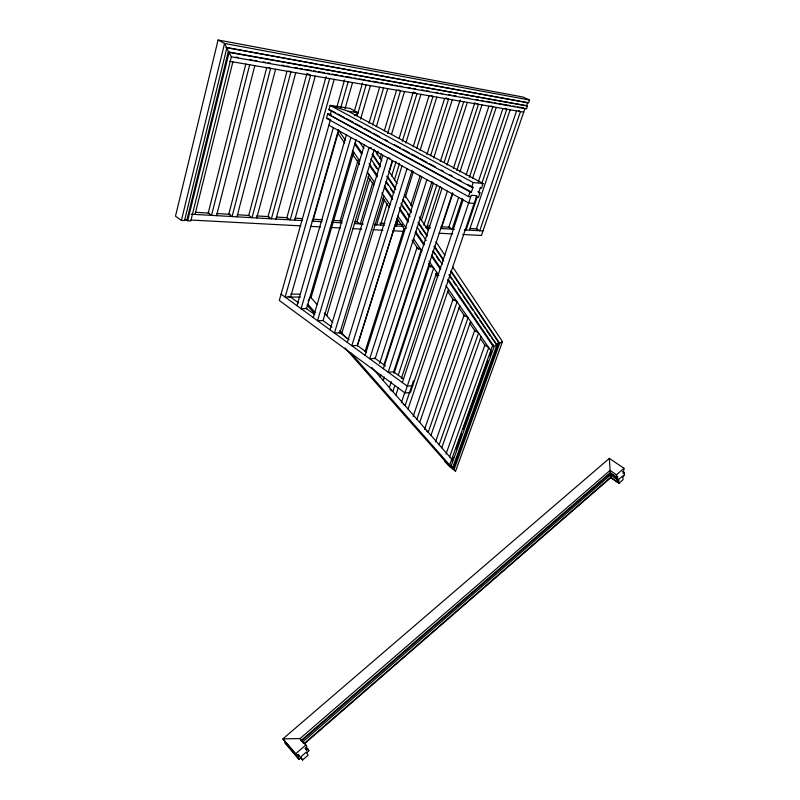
<?xml version="1.0" encoding="UTF-8"?>
<svg xmlns="http://www.w3.org/2000/svg" width="800" height="800" viewBox="0 0 800 800"><rect width="100%" height="100%" fill="white"/><g stroke="black" fill="none" stroke-linecap="round" stroke-linejoin="round"><path stroke-width="1.2" d="M218.09 40L175.5 216.15L181.38 220.43L184.53 220.59L226.85 47.94L224.57 43.46L218.09 40L523.09 97.06L529.53 100.01L528.51 102.97L225.95 47.46L229.11 52.39L527.5 105.92L526.49 108.87L231.36 56.81L229.11 52.39L187.67 220.76L190.8 220.92L231.36 56.81M181.38 220.43L224.57 43.46L529.53 100.01M187.67 220.76L186.86 220.17L228.22 51.91L527.5 105.92M195.05 214.43L232.88 61.86M245.79 64.04L208.22 213.05L211.52 215.37L249.68 64.77M216.55 215.66L254.81 65.65M266.72 67.67L228.77 214.26L232.08 216.55L270.62 68.39L268.83 67.42M236.96 216.83L275.59 69.24M286.99 71.19L248.71 215.44L252.04 217.69L290.91 71.89L289.11 70.94M256.77 217.97L295.72 72.72M306.97 73.41L268.07 216.58L271.4 218.8L310.58 75.29L307.87 73.88M276 219.07L315.25 76.1M326.04 76.72L286.87 217.69L290.21 219.88L329.65 78.59M294.67 220.14L334.18 79.37M470.72 196.78L468.5 196.59L326.49 118.23L327.7 113.96L331.32 114.48M471.44 192.04L327.7 113.96L470.06 191.92L471.44 192.04L473 187.37L471.63 187.23L328.9 109.68L330.11 105.39L349.93 108.39L358.03 112.7L354.44 115.72M330.18 114.77L331.39 110.49L328.9 109.68M330.57 119.29L279.29 300.47L405 392.96L410.46 392.5L476.74 195.72L471.24 195.23L405 392.96M337.07 106.27L344.54 79.94M333.35 127.68L285.13 297.08L300.54 297.04M340.63 108.18L348.16 81.79M298.66 302.92L290.58 297.06L338.55 129.61M312.82 221.18L338.16 132.74M345.01 108.84L352.55 82.55M296.94 305.69L346.36 134.92M354.16 111.85L362.5 83.06M350.94 137.47L301.1 308.72L306.56 308.66L356.14 139.37M357.09 115.93L366.12 84.89M360.58 119.17L370.38 85.63M311.05 297.65L353.71 152.22M358.11 160.02L340.15 220.82L341.82 221.88M369.03 123.05L379.6 87.28M313.25 317.58L364.35 144.93M372.57 124.95L383.56 87.91M376.35 126.72L387.7 88.62M374.26 149.42L322.99 320.58L317.53 320.7L369.07 147.56L371.29 147.82M326.8 315.72L369.17 174.6M369.9 178.75L356.94 221.81L360.29 223.9L372.86 182.32M377.1 154.83L378.18 151.24M384.3 130.9L396.54 90.23M380.04 158.56L381.48 153.8M387.58 133.61L400.51 90.83L398.7 89.94M330.02 329.81L382.88 155.24M391.48 134.54L404.53 91.53M389.32 170.43L392.23 160.91M399.16 138.3L413.37 91.9M392.56 160.97L339.9 332.84L334.43 333.02L387.75 157.95L389.97 158.21M341.84 333L383.92 195.95M384.33 199.8L376.63 224.84L374.96 223.81M391.67 175.95L396.07 161.64M402.3 141.37L416.98 93.68L414.27 92.35M380.52 225.06L387.12 203.67M394.46 179.91L399.6 163.27M405.84 143.07L420.89 94.36M347.29 342.4L401.99 165.88M413.16 146.77L429.02 95.87M407.01 168.67L351.82 345.7L357.29 345.47L412.17 170.45M416.66 148.64L432.99 96.45L431.19 95.57M357.34 345.95L398 216.32M396.32 225.97L398.18 220.06M405.23 197.59L413.4 171.59M420.08 150.31L436.79 97.11M410.7 205.6L420.12 175.87M426.89 154.47L444.59 98.58M365.04 351.58L404.01 228.57M365.07 355.36L421.7 176.85M430.55 155.81L448.56 99.14L445.87 97.83M433.69 157.97L452.27 99.78M426.88 179.73L369.73 358.76L375.21 358.46L432.03 181.46M421.29 220.78L433.48 182.9M440.33 161.59L460.13 100.03M423.88 225.13L436.9 184.8M444.18 162.26L463.72 101.76M379.61 363.36L417.07 247.39L421.24 249.95L383.89 365M426.7 227.71L440.11 186.33M447.01 165.05L467.32 102.38M380.04 376.86L380.81 374.49M383.38 368.71L442.04 188.16M383.2 380.5L384.36 376.97M453.34 168.61L474.89 102.6M447.39 191.14L388.19 372.22L393.66 371.85L452.51 192.83M456.79 170.46L478.47 104.31L476.68 103.45M441.31 228.55L452.93 193.22M459.9 172.03L481.98 104.92M389.39 387.53L391.34 381.6M394.07 373.3L429.57 265.41L433.69 267.98L398.28 375.07M394.77 385.67L392.83 391.55L389.96 389.42M458.63 197.58L448.81 227.22L452.14 229.17L462.32 198.58M466.09 175.05L488.87 106.28M395.87 395.04L398.22 387.96M401.36 378.51L436.65 272.25M469.36 177.39L492.83 106.79L491.05 105.94M402.32 382.52L463.12 199.9M472.54 178.44L496.25 107.38M468.5 196.59L470.06 191.92M471.63 187.23L473.2 182.54L483.1 183.53L481.53 188.19L480.18 188.06M401.32 402.83L404.87 392.23M478.27 181.97L502.87 108.71M413.45 380.86L405.11 405.65L403.21 404.24M466.12 229.97L477.29 196.82M480.48 187.35L478.61 192.7L479.96 192.83L478.4 197.45L476.22 197.26M481.68 183.8L506.83 109.21L505.05 108.37M408.03 409.01L448.46 289.35M469.44 230.16L510.16 109.79M516.51 111.08L476.43 228.85L479.74 230.75L520.46 111.57L518.68 110.73M413.15 416.39L453.04 299.24L457.07 301.81L416.9 419.2M525.06 108.21L481.44 235.47L462.73 234.48M526.61 105.51L527.62 102.56L463.86 90.91M419.71 422.42L459.79 305.74M424.53 429.43L464.08 315.14L468.05 317.7L428.24 432.22L426.39 430.82M430.94 435.32L470.66 321.48M435.48 441.97L474.67 330.42L478.6 332.97L439.15 444.75M441.75 447.73L481.11 336.61M446.03 454.05L484.86 345.11L488.75 347.65L449.66 456.81M449.67 465.02L492.58 345.57L493.51 345.01M452.16 459.69L453 457.35M455.93 449.18L461.39 434.01M463.06 429.34L479 384.99M481.52 377.99L487.81 360.48M489.48 355.82L490.74 352.32M451.85 460.91L453.12 457.39M456.06 449.2L459.01 441M463.21 429.3L467 418.76M470.37 409.4L475 396.52M478.36 387.16L482.99 374.28M485.51 367.25L487.62 361.4M489.72 355.55L490.98 352.04M491.75 338.09L496.93 344.92L452.62 467.83L451.12 466.13L494.14 346.58L496.93 344.92L449.3 274.62M452.57 266.8L502.49 341.61L455.58 471.19L453.2 468.83L498.74 342.64L450.73 271.3M454.1 469.51L499.71 343.26L502.49 341.61M308.14 301.17L310.5 297.01L317.05 304.53M299.05 759.35L284.99 742.8L299.05 759.35L301.24 757.44M306.7 752.68L308.87 750.78L306.23 747.02M301.63 740.88L610.35 473.36L610.65 477.32L617.03 481.73L618.7 480.28M622.85 476.66L624.5 475.21L624.33 472.91L622.39 471.59M302.59 760L308.02 755.25L306.36 752.04L300.9 756.8L302.59 760L300.14 757.27M618.94 483.32L623.08 479.7L622.79 475.89L618.64 479.51L618.94 483.32L610.76 477.67L304.42 743.79M624.33 472.91L623.3 473.81L623.99 468.28L609.36 458.37L282.89 738.89L297.01 755.49L298.37 754.3L299.39 756.24L298.03 757.43M609.36 458.37L610.25 472.73L616.66 477.14L617.7 476.23L617.03 481.73M305.02 748.35L306.53 750.02L307.88 748.84M303.05 741.65L610.45 475.03L616.85 479.44M304.05 743.6L610.65 477.32L610.45 475.03M295.97 753.55L305.88 744.93L300.09 738.55L282.89 738.89L297.01 755.49M616.66 477.14L616.47 474.82L623.99 468.28M303.58 743.25L301.1 740.51L610.25 472.73M495.96 344.29L498.74 342.64L499.71 343.26L451.05 270.88M412.75 385.7L407.28 386.14L281.09 294.13M290.75 294.13L300.41 294.12M190.93 220.04L300.65 225.87M310.62 226.4L320.6 226.93M330.57 227.46L340.55 227.99M353.01 228.65L361.74 229.11M372.96 229.71L382.94 230.24M392.91 230.77L404.13 231.37M439.04 233.22L452.76 233.95M184.76 220.06L186.86 220.17M195.31 212.29L209.03 213.1M216.51 213.54L230.23 214.35M237.71 214.79L248.94 215.45M256.42 215.89L268.89 216.63M276.38 217.07L287.6 217.73M295.08 218.17L302.57 218.61M313.79 219.27L322.52 219.79M333.75 220.45L341.23 220.89M354.95 221.7L357.44 221.84M379.89 223.17L384.88 223.46M396.11 224.12L402.34 224.49M427.29 225.96L429.78 226.1M441.01 226.77L449.74 227.28M469.69 228.45L477.18 228.9M191.11 214.2L302.12 220.57M312.1 221.14L322.08 221.71M332.06 222.28L342.04 222.86M354.51 223.57L363.28 224.07M374.47 224.72L384.45 225.29M394.43 225.86L403.16 226.36M425.61 227.65L430.6 227.93M440.58 228.51L454.42 229.3M464.28 229.87L482.99 230.94M474.14 203.42L468.64 202.97L328.9 125.2M473.2 182.54L330.11 105.39L348.2 111.24L358.03 112.7M229.71 61.31L523.71 112.13M236.07 57.12L238.53 57.55M249.59 59.51L252.05 59.94M254.51 60.38L256.97 60.81M263.12 61.9L265.58 62.33M268.04 62.77L270.5 63.2M281.57 65.16L284.03 65.6M286.49 66.03L288.95 66.46M295.1 67.55L297.55 67.99M300.01 68.42L302.47 68.86M304.93 69.29L311.08 70.38M313.54 70.81L316 71.25M318.46 71.68L324.61 72.77M327.07 73.2L329.53 73.64M331.99 74.07L338.14 75.16M340.6 75.6L343.06 76.03M345.52 76.47L351.66 77.55M354.12 77.99L356.58 78.42M359.04 78.86L365.19 79.94M367.65 80.38L370.11 80.81M372.57 81.25L378.72 82.34M381.18 82.77L383.64 83.21M386.1 83.64L392.25 84.73M394.7 85.16L397.16 85.6M399.62 86.03L402.08 86.47M408.23 87.55L410.69 87.99M413.15 88.42L415.61 88.86M421.76 89.95L424.22 90.38M426.68 90.82L429.14 91.25M435.29 92.34L437.75 92.77M440.21 93.21L442.67 93.64M448.81 94.73L451.27 95.16M453.73 95.6L456.19 96.03M462.34 97.12L464.8 97.56M467.26 97.99L469.72 98.43M475.87 99.51L478.33 99.95M480.79 100.38L483.25 100.82M485.71 101.25L491.85 102.34M494.31 102.77L496.77 103.21M499.23 103.64L510.3 105.6M512.76 106.03L515.22 106.47M517.68 106.9L523.83 107.99M227.18 47.68L316.7 64.04M319.15 64.48L408.67 80.83M411.12 81.28L461.4 90.46M288.21 296.33L290.58 297.06M326.49 118.23L329.5 119.2M348.2 111.24L483.1 183.53M332.49 111.08L335.79 112.87M337.98 114.06L344.57 117.64M346.76 118.83L353.35 122.4M355.54 123.6L362.13 127.17M364.33 128.36L370.91 131.94M373.11 133.13L379.7 136.71M385.18 139.69L387.38 140.88M393.97 144.46L400.55 148.03M402.75 149.22L409.33 152.8M411.53 153.99L418.12 157.57M420.31 158.76L426.9 162.33M429.09 163.53L435.68 167.1M441.17 170.08L443.36 171.27M449.95 174.85L452.15 176.04M458.73 179.62L460.93 180.81M467.52 184.39L473 187.37M477.78 191.64L479.96 192.83M616.47 474.82L610.04 470.42L300.09 738.55L301.1 740.51M610.35 473.36L617.88 478.54M305.73 308.05L314.81 314.64M322.89 320.51L331.98 327.1M339.04 332.23L349.14 339.55M357.22 345.41L366.3 352.01M374.38 357.87L385.49 365.92M393.56 371.78L403.66 379.11M446.07 462.26L444.62 461.16L449.11 466.23L455.58 471.19M451.12 466.13L446.56 462.82L345.03 347.96M452.62 467.83L451.72 467.14L453.2 468.83M306.4 748.05L308.87 750.78M297.79 754.44L299.39 756.24M307.05 305.01L314.48 313.41M307.78 304.18L315.19 312.58M350.58 352.7L450.17 465.59M324.43 313L332.62 322.41M339.67 330.51L346.55 338.41M371.95 367.58L452.25 459.79M337.52 132.73L344.62 142.97M352.43 154.23L359.53 164.46M368.06 176.75L373.74 184.94M382.97 198.25L389.37 207.46M397.18 218.72L404.28 228.96M412.09 240.22L418.49 249.43M428.43 263.77L430.76 267.12M435.53 274L437.66 277.07M447.61 291.41L454 300.62M458.97 307.79L464.65 315.98M469.63 323.14L475.31 331.33M480.28 338.5L485.25 345.66M338.41 130.08L345.49 140.33M352.41 150.34L359.64 160.81M367.32 171.92L374.5 182.31M381.8 192.88L390.07 204.84M397.85 216.11L406.34 228.39M413.42 238.63L421.91 250.92M428.99 261.16L438.89 275.5M445.97 285.74L491.25 351.28M355.06 142.9L362.09 153.18M369.11 163.47L377.54 175.82M384.56 186.1L392.29 197.42M399.31 207.71L408.44 221.08M415.47 231.37L424.6 244.74M431.62 255.03L440.75 268.4M448.48 279.72L494.14 346.58L492.58 345.57L447.55 279.74M354.69 143.96L361.73 154.25M369.47 165.56L377.21 176.88M384.24 187.16L392.68 199.51M399.72 209.79L408.16 222.14M415.19 232.42L423.63 244.76M431.37 256.08L440.52 269.45M358.95 141.27L363.85 148.5M370.85 158.84L378.56 170.21M386.26 181.58L393.97 192.96M400.97 203.29L410.08 216.73M417.08 227.07L426.19 240.51M433.19 250.85L442.3 264.29M373.97 164.43L376.77 168.56M385.89 182L387.99 185.1M390.8 189.24L392.9 192.34M402.71 206.81L404.82 209.91M407.62 214.05L409.02 216.11M419.54 231.62L421.64 234.72M432.86 251.26L434.96 254.36M436.37 256.43L439.17 260.56M448.99 275.03L451.79 279.17M453.19 281.24L456 285.37M458.1 288.47L461.61 293.64M463.01 295.71L468.62 303.98M470.02 306.05L472.82 310.18M474.93 313.28L478.43 318.45M479.83 320.52L485.44 328.79M486.85 330.85L490.35 336.02M372.49 154.04L380.14 165.42M387.79 176.79L395.44 188.16M403.08 199.54L411.42 211.95M418.38 222.29L427.41 235.73M434.37 246.07L443.4 259.51M372.1 154.47L380.45 166.87M386.71 176.18L395.75 189.62M402.71 199.96L411.06 212.36M418.02 222.7L427.07 236.14M434.03 246.48L443.77 260.96M374.93 150.42L381.87 160.81M388.8 171.2L397.12 183.67M404.74 195.1L412.37 206.53M419.3 216.92L428.31 230.43M435.94 241.86L444.95 255.37M306.53 750.02L305.52 748.07L306.88 746.89L305.88 744.93"/></g></svg>
